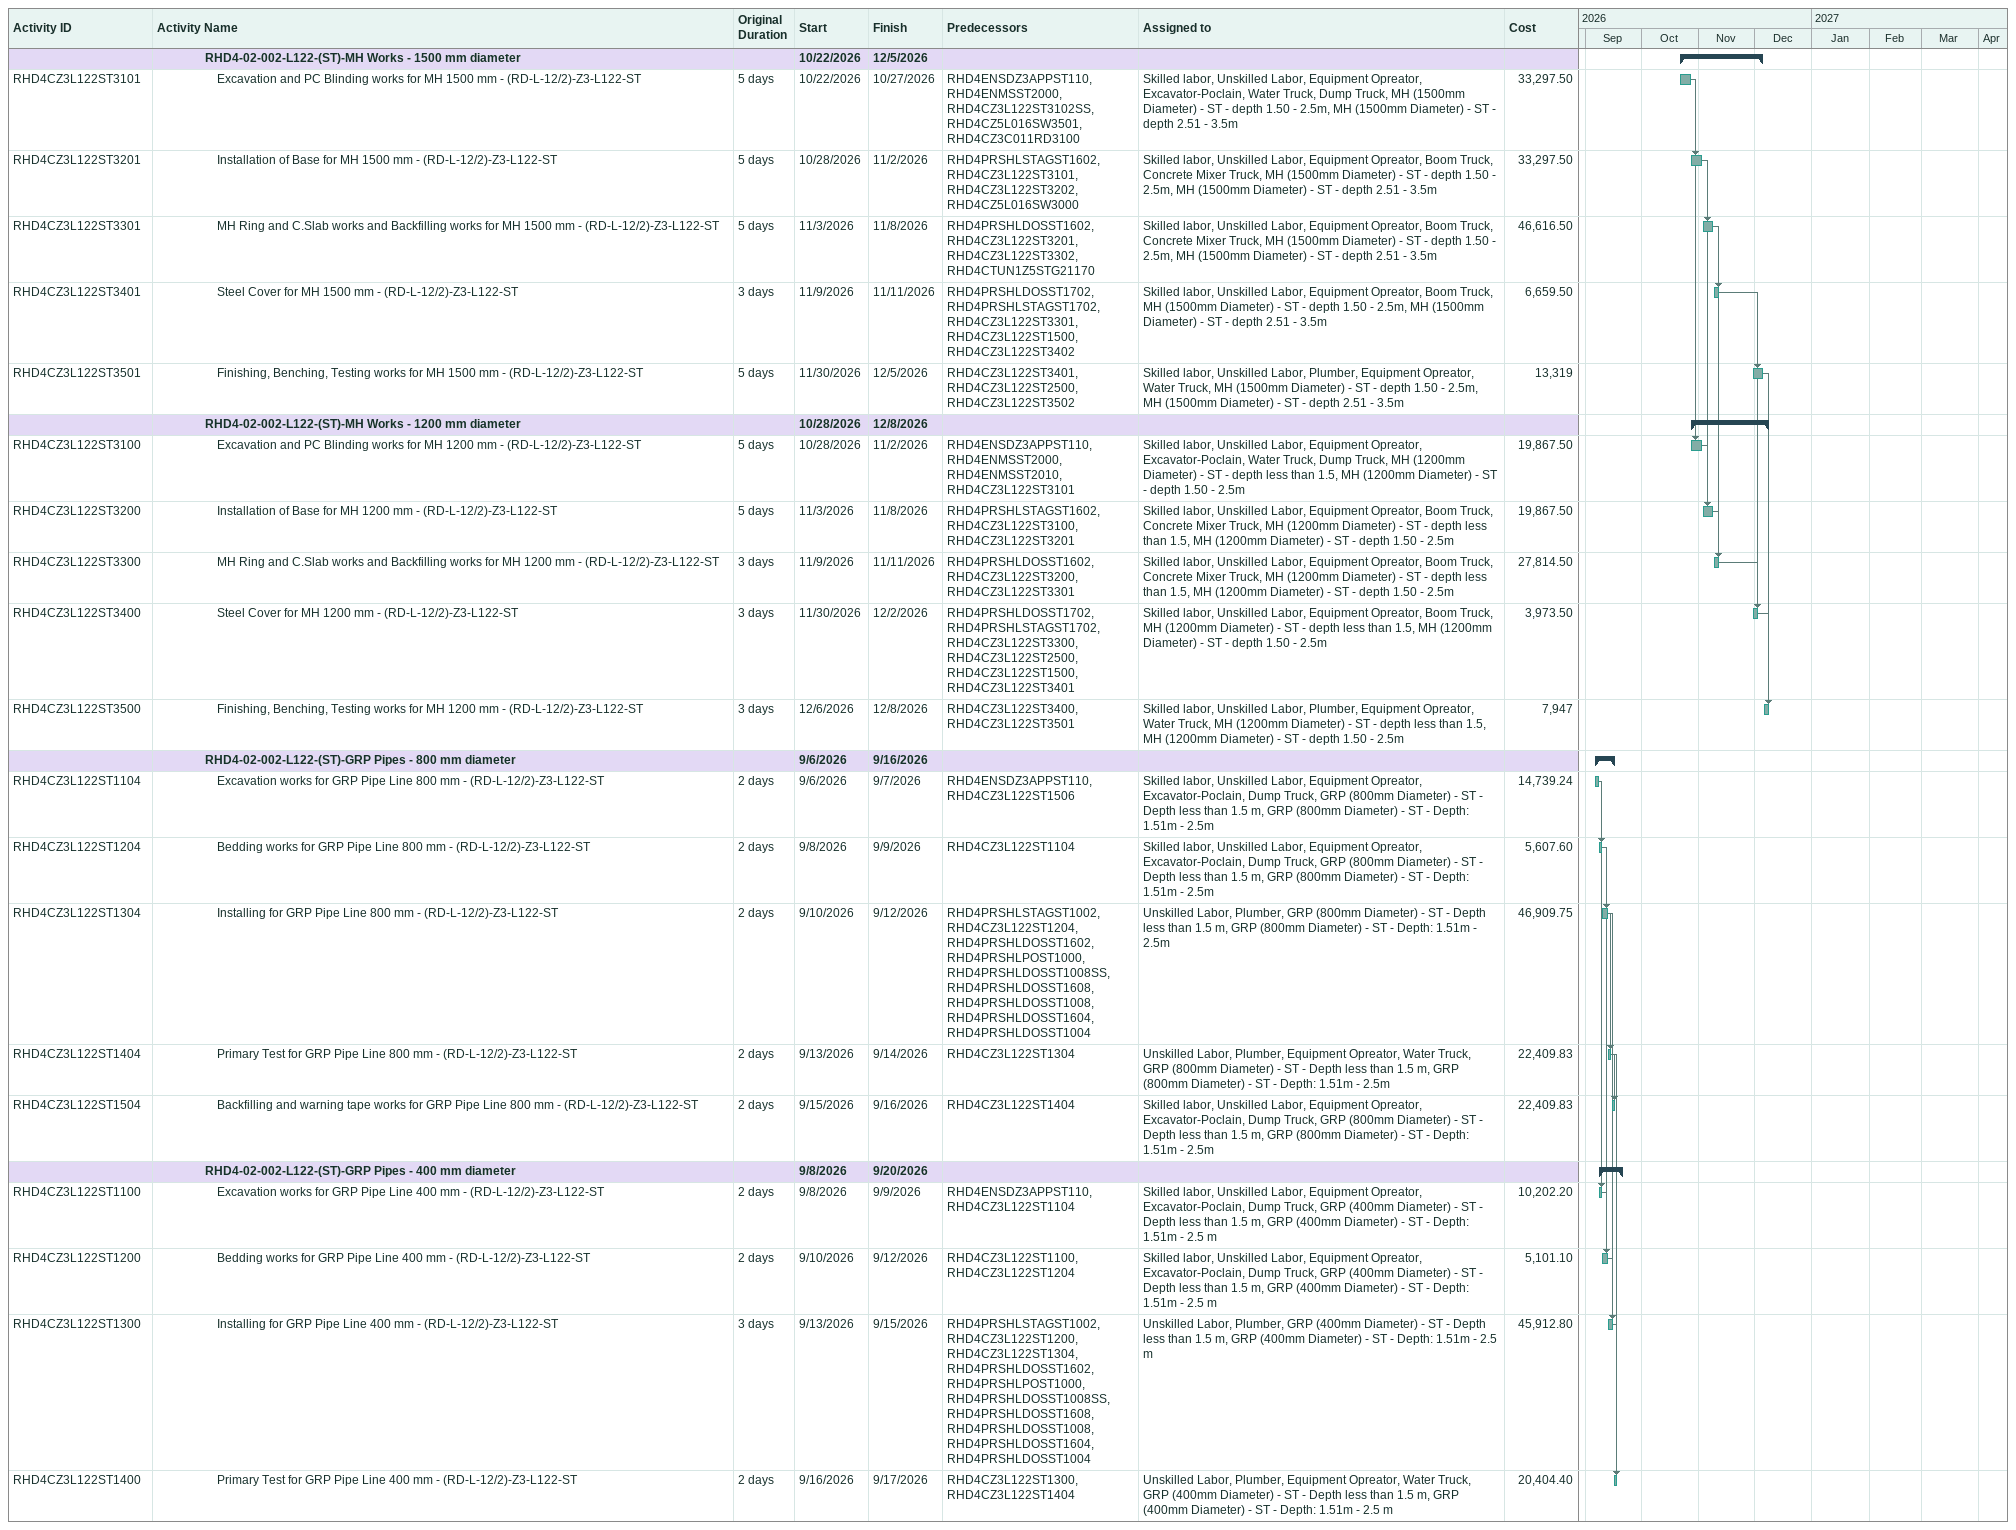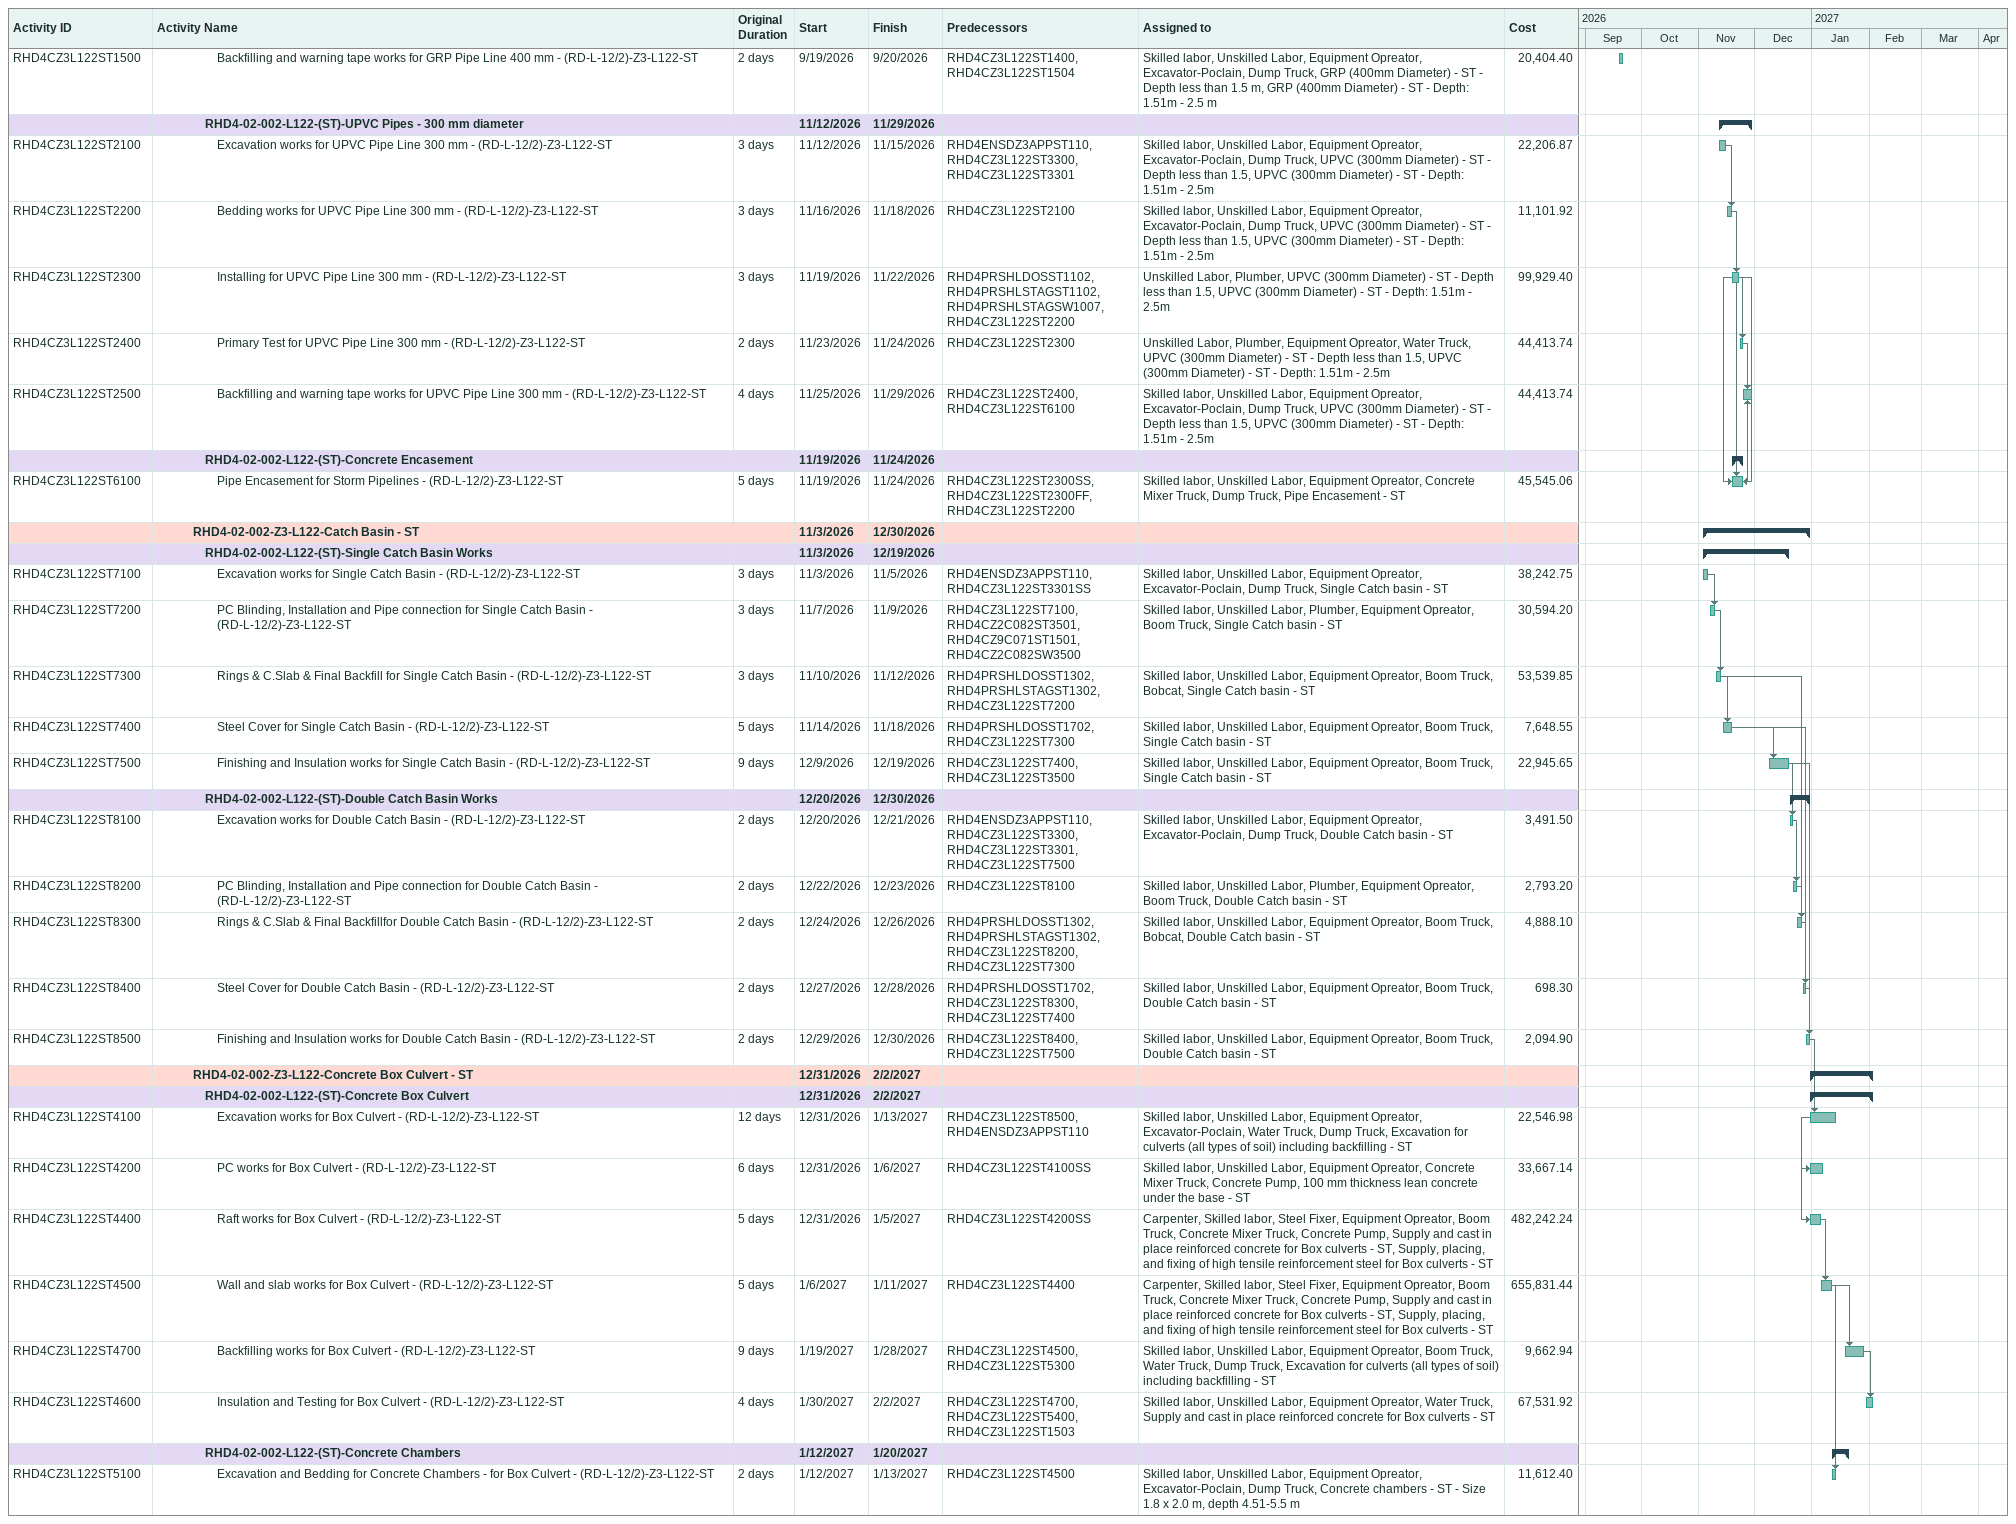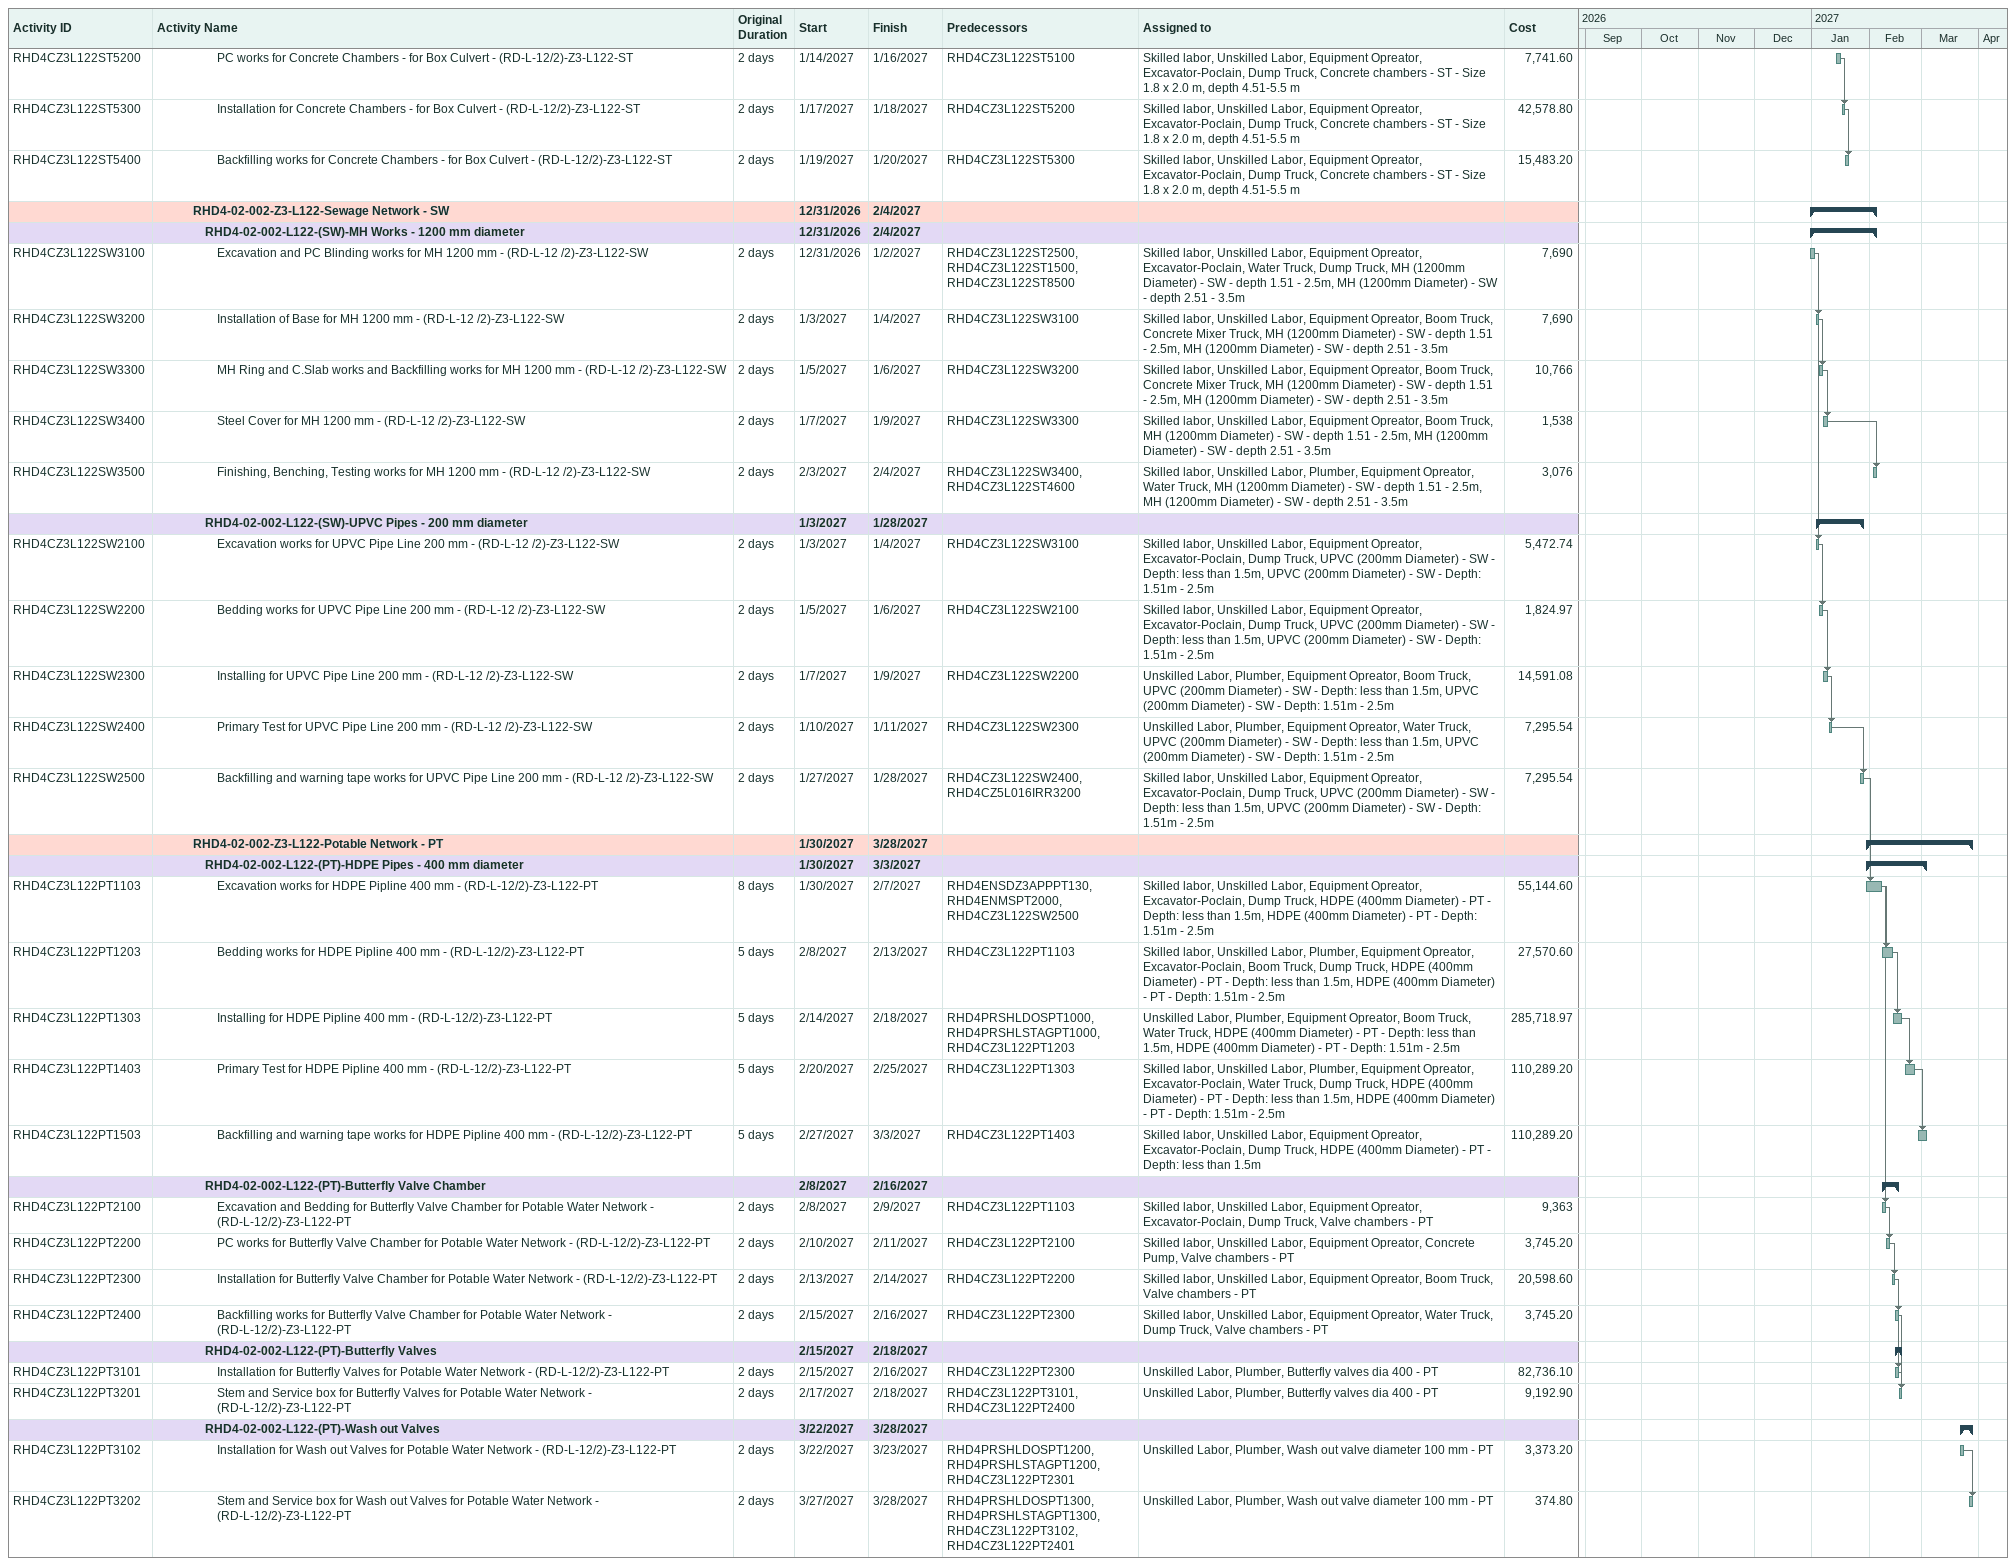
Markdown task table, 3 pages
| ID | Level | Task | Original duration | Start | Finish | Predecessors | Resources | Cost |
|---|---|---|---|---|---|---|---|---|
|  | 5 | **RHD4-02-002-L122-(ST)-MH Works - 1500 mm diameter** |  | 2026-10-22 | 2026-12-05 |  |  |  |
| RHD4CZ3L122ST3101 | 6 | Excavation and PC Blinding works for MH 1500 mm - (RD-L-12/2)-Z3-L122-ST | 5d | 2026-10-22 | 2026-10-27 | RHD4ENSDZ3APPST110, RHD4ENMSST2000, RHD4CZ3L122ST3102SS, RHD4CZ5L016SW3501, RHD4CZ3C011RD3100 | Skilled labor, Unskilled Labor, Equipment Opreator, Excavator-Poclain, Water Truck, Dump Truck, MH (1500mm Diameter) - ST - depth 1.50 - 2.5m, MH (1500mm Diameter) - ST - depth 2.51 - 3.5m | 33297.50 |
| RHD4CZ3L122ST3201 | 6 | Installation of Base for MH 1500 mm - (RD-L-12/2)-Z3-L122-ST | 5d | 2026-10-28 | 2026-11-02 | RHD4PRSHLSTAGST1602, RHD4CZ3L122ST3101, RHD4CZ3L122ST3202, RHD4CZ5L016SW3000 | Skilled labor, Unskilled Labor, Equipment Opreator, Boom Truck, Concrete Mixer Truck, MH (1500mm Diameter) - ST - depth 1.50 - 2.5m, MH (1500mm Diameter) - ST - depth 2.51 - 3.5m | 33297.50 |
| RHD4CZ3L122ST3301 | 6 | MH Ring and C.Slab works and Backfilling works for MH 1500 mm - (RD-L-12/2)-Z3-L122-ST | 5d | 2026-11-03 | 2026-11-08 | RHD4PRSHLDOSST1602, RHD4CZ3L122ST3201, RHD4CZ3L122ST3302, RHD4CTUN1Z5STG21170 | Skilled labor, Unskilled Labor, Equipment Opreator, Boom Truck, Concrete Mixer Truck, MH (1500mm Diameter) - ST - depth 1.50 - 2.5m, MH (1500mm Diameter) - ST - depth 2.51 - 3.5m | 46616.50 |
| RHD4CZ3L122ST3401 | 6 | Steel Cover for MH 1500 mm - (RD-L-12/2)-Z3-L122-ST | 3d | 2026-11-09 | 2026-11-11 | RHD4PRSHLDOSST1702, RHD4PRSHLSTAGST1702, RHD4CZ3L122ST3301, RHD4CZ3L122ST1500, RHD4CZ3L122ST3402 | Skilled labor, Unskilled Labor, Equipment Opreator, Boom Truck, MH (1500mm Diameter) - ST - depth 1.50 - 2.5m, MH (1500mm Diameter) - ST - depth 2.51 - 3.5m | 6659.50 |
| RHD4CZ3L122ST3501 | 6 | Finishing, Benching, Testing works for MH 1500 mm - (RD-L-12/2)-Z3-L122-ST | 5d | 2026-11-30 | 2026-12-05 | RHD4CZ3L122ST3401, RHD4CZ3L122ST2500, RHD4CZ3L122ST3502 | Skilled labor, Unskilled Labor, Plumber, Equipment Opreator, Water Truck, MH (1500mm Diameter) - ST - depth 1.50 - 2.5m, MH (1500mm Diameter) - ST - depth 2.51 - 3.5m | 13319 |
|  | 5 | **RHD4-02-002-L122-(ST)-MH Works - 1200 mm diameter** |  | 2026-10-28 | 2026-12-08 |  |  |  |
| RHD4CZ3L122ST3100 | 6 | Excavation and PC Blinding works for MH 1200 mm - (RD-L-12/2)-Z3-L122-ST | 5d | 2026-10-28 | 2026-11-02 | RHD4ENSDZ3APPST110, RHD4ENMSST2000, RHD4ENMSST2010, RHD4CZ3L122ST3101 | Skilled labor, Unskilled Labor, Equipment Opreator, Excavator-Poclain, Water Truck, Dump Truck, MH (1200mm Diameter) - ST - depth less than 1.5, MH (1200mm Diameter) - ST - depth 1.50 - 2.5m | 19867.50 |
| RHD4CZ3L122ST3200 | 6 | Installation of Base for MH 1200 mm - (RD-L-12/2)-Z3-L122-ST | 5d | 2026-11-03 | 2026-11-08 | RHD4PRSHLSTAGST1602, RHD4CZ3L122ST3100, RHD4CZ3L122ST3201 | Skilled labor, Unskilled Labor, Equipment Opreator, Boom Truck, Concrete Mixer Truck, MH (1200mm Diameter) - ST - depth less than 1.5, MH (1200mm Diameter) - ST - depth 1.50 - 2.5m | 19867.50 |
| RHD4CZ3L122ST3300 | 6 | MH Ring and C.Slab works and Backfilling works for MH 1200 mm - (RD-L-12/2)-Z3-L122-ST | 3d | 2026-11-09 | 2026-11-11 | RHD4PRSHLDOSST1602, RHD4CZ3L122ST3200, RHD4CZ3L122ST3301 | Skilled labor, Unskilled Labor, Equipment Opreator, Boom Truck, Concrete Mixer Truck, MH (1200mm Diameter) - ST - depth less than 1.5, MH (1200mm Diameter) - ST - depth 1.50 - 2.5m | 27814.50 |
| RHD4CZ3L122ST3400 | 6 | Steel Cover for MH 1200 mm - (RD-L-12/2)-Z3-L122-ST | 3d | 2026-11-30 | 2026-12-02 | RHD4PRSHLDOSST1702, RHD4PRSHLSTAGST1702, RHD4CZ3L122ST3300, RHD4CZ3L122ST2500, RHD4CZ3L122ST1500, RHD4CZ3L122ST3401 | Skilled labor, Unskilled Labor, Equipment Opreator, Boom Truck, MH (1200mm Diameter) - ST - depth less than 1.5, MH (1200mm Diameter) - ST - depth 1.50 - 2.5m | 3973.50 |
| RHD4CZ3L122ST3500 | 6 | Finishing, Benching, Testing works for MH 1200 mm - (RD-L-12/2)-Z3-L122-ST | 3d | 2026-12-06 | 2026-12-08 | RHD4CZ3L122ST3400, RHD4CZ3L122ST3501 | Skilled labor, Unskilled Labor, Plumber, Equipment Opreator, Water Truck, MH (1200mm Diameter) - ST - depth less than 1.5, MH (1200mm Diameter) - ST - depth 1.50 - 2.5m | 7947 |
|  | 5 | **RHD4-02-002-L122-(ST)-GRP Pipes - 800 mm diameter** |  | 2026-09-06 | 2026-09-16 |  |  |  |
| RHD4CZ3L122ST1104 | 6 | Excavation works for GRP Pipe Line 800 mm - (RD-L-12/2)-Z3-L122-ST | 2d | 2026-09-06 | 2026-09-07 | RHD4ENSDZ3APPST110, RHD4CZ3L122ST1506 | Skilled labor, Unskilled Labor, Equipment Opreator, Excavator-Poclain, Dump Truck, GRP (800mm Diameter) - ST - Depth less than 1.5 m, GRP (800mm Diameter) - ST - Depth: 1.51m - 2.5m | 14739.24 |
| RHD4CZ3L122ST1204 | 6 | Bedding works for GRP Pipe Line 800 mm - (RD-L-12/2)-Z3-L122-ST | 2d | 2026-09-08 | 2026-09-09 | RHD4CZ3L122ST1104 | Skilled labor, Unskilled Labor, Equipment Opreator, Excavator-Poclain, Dump Truck, GRP (800mm Diameter) - ST - Depth less than 1.5 m, GRP (800mm Diameter) - ST - Depth: 1.51m - 2.5m | 5607.60 |
| RHD4CZ3L122ST1304 | 6 | Installing for GRP Pipe Line 800 mm - (RD-L-12/2)-Z3-L122-ST | 2d | 2026-09-10 | 2026-09-12 | RHD4PRSHLSTAGST1002, RHD4CZ3L122ST1204, RHD4PRSHLDOSST1602, RHD4PRSHLPOST1000, RHD4PRSHLDOSST1008SS, RHD4PRSHLDOSST1608, RHD4PRSHLDOSST1008, RHD4PRSHLDOSST1604, RHD4PRSHLDOSST1004 | Unskilled Labor, Plumber, GRP (800mm Diameter) - ST - Depth less than 1.5 m, GRP (800mm Diameter) - ST - Depth: 1.51m - 2.5m | 46909.75 |
| RHD4CZ3L122ST1404 | 6 | Primary Test for GRP Pipe Line 800 mm - (RD-L-12/2)-Z3-L122-ST | 2d | 2026-09-13 | 2026-09-14 | RHD4CZ3L122ST1304 | Unskilled Labor, Plumber, Equipment Opreator, Water Truck, GRP (800mm Diameter) - ST - Depth less than 1.5 m, GRP (800mm Diameter) - ST - Depth: 1.51m - 2.5m | 22409.83 |
| RHD4CZ3L122ST1504 | 6 | Backfilling and warning tape works for GRP Pipe Line 800 mm - (RD-L-12/2)-Z3-L122-ST | 2d | 2026-09-15 | 2026-09-16 | RHD4CZ3L122ST1404 | Skilled labor, Unskilled Labor, Equipment Opreator, Excavator-Poclain, Dump Truck, GRP (800mm Diameter) - ST - Depth less than 1.5 m, GRP (800mm Diameter) - ST - Depth: 1.51m - 2.5m | 22409.83 |
|  | 5 | **RHD4-02-002-L122-(ST)-GRP Pipes - 400 mm diameter** |  | 2026-09-08 | 2026-09-20 |  |  |  |
| RHD4CZ3L122ST1100 | 6 | Excavation works for GRP Pipe Line 400 mm - (RD-L-12/2)-Z3-L122-ST | 2d | 2026-09-08 | 2026-09-09 | RHD4ENSDZ3APPST110, RHD4CZ3L122ST1104 | Skilled labor, Unskilled Labor, Equipment Opreator, Excavator-Poclain, Dump Truck, GRP (400mm Diameter) - ST - Depth less than 1.5 m, GRP (400mm Diameter) - ST - Depth: 1.51m - 2.5 m | 10202.20 |
| RHD4CZ3L122ST1200 | 6 | Bedding works for GRP Pipe Line 400 mm - (RD-L-12/2)-Z3-L122-ST | 2d | 2026-09-10 | 2026-09-12 | RHD4CZ3L122ST1100, RHD4CZ3L122ST1204 | Skilled labor, Unskilled Labor, Equipment Opreator, Excavator-Poclain, Dump Truck, GRP (400mm Diameter) - ST - Depth less than 1.5 m, GRP (400mm Diameter) - ST - Depth: 1.51m - 2.5 m | 5101.10 |
| RHD4CZ3L122ST1300 | 6 | Installing for GRP Pipe Line 400 mm - (RD-L-12/2)-Z3-L122-ST | 3d | 2026-09-13 | 2026-09-15 | RHD4PRSHLSTAGST1002, RHD4CZ3L122ST1200, RHD4CZ3L122ST1304, RHD4PRSHLDOSST1602, RHD4PRSHLPOST1000, RHD4PRSHLDOSST1008SS, RHD4PRSHLDOSST1608, RHD4PRSHLDOSST1008, RHD4PRSHLDOSST1604, RHD4PRSHLDOSST1004 | Unskilled Labor, Plumber, GRP (400mm Diameter) - ST - Depth less than 1.5 m, GRP (400mm Diameter) - ST - Depth: 1.51m - 2.5 m | 45912.80 |
| RHD4CZ3L122ST1400 | 6 | Primary Test for GRP Pipe Line 400 mm - (RD-L-12/2)-Z3-L122-ST | 2d | 2026-09-16 | 2026-09-17 | RHD4CZ3L122ST1300, RHD4CZ3L122ST1404 | Unskilled Labor, Plumber, Equipment Opreator, Water Truck, GRP (400mm Diameter) - ST - Depth less than 1.5 m, GRP (400mm Diameter) - ST - Depth: 1.51m - 2.5 m | 20404.40 |
| RHD4CZ3L122ST1500 | 6 | Backfilling and warning tape works for GRP Pipe Line 400 mm - (RD-L-12/2)-Z3-L122-ST | 2d | 2026-09-19 | 2026-09-20 | RHD4CZ3L122ST1400, RHD4CZ3L122ST1504 | Skilled labor, Unskilled Labor, Equipment Opreator, Excavator-Poclain, Dump Truck, GRP (400mm Diameter) - ST - Depth less than 1.5 m, GRP (400mm Diameter) - ST - Depth: 1.51m - 2.5 m | 20404.40 |
|  | 5 | **RHD4-02-002-L122-(ST)-UPVC Pipes - 300 mm diameter** |  | 2026-11-12 | 2026-11-29 |  |  |  |
| RHD4CZ3L122ST2100 | 6 | Excavation works for UPVC Pipe Line 300 mm - (RD-L-12/2)-Z3-L122-ST | 3d | 2026-11-12 | 2026-11-15 | RHD4ENSDZ3APPST110, RHD4CZ3L122ST3300, RHD4CZ3L122ST3301 | Skilled labor, Unskilled Labor, Equipment Opreator, Excavator-Poclain, Dump Truck, UPVC (300mm Diameter) - ST - Depth less than 1.5, UPVC (300mm Diameter) - ST - Depth: 1.51m - 2.5m | 22206.87 |
| RHD4CZ3L122ST2200 | 6 | Bedding works for UPVC Pipe Line 300 mm - (RD-L-12/2)-Z3-L122-ST | 3d | 2026-11-16 | 2026-11-18 | RHD4CZ3L122ST2100 | Skilled labor, Unskilled Labor, Equipment Opreator, Excavator-Poclain, Dump Truck, UPVC (300mm Diameter) - ST - Depth less than 1.5, UPVC (300mm Diameter) - ST - Depth: 1.51m - 2.5m | 11101.92 |
| RHD4CZ3L122ST2300 | 6 | Installing for UPVC Pipe Line 300 mm - (RD-L-12/2)-Z3-L122-ST | 3d | 2026-11-19 | 2026-11-22 | RHD4PRSHLDOSST1102, RHD4PRSHLSTAGST1102, RHD4PRSHLSTAGSW1007, RHD4CZ3L122ST2200 | Unskilled Labor, Plumber, UPVC (300mm Diameter) - ST - Depth less than 1.5, UPVC (300mm Diameter) - ST - Depth: 1.51m - 2.5m | 99929.40 |
| RHD4CZ3L122ST2400 | 6 | Primary Test for UPVC Pipe Line 300 mm - (RD-L-12/2)-Z3-L122-ST | 2d | 2026-11-23 | 2026-11-24 | RHD4CZ3L122ST2300 | Unskilled Labor, Plumber, Equipment Opreator, Water Truck, UPVC (300mm Diameter) - ST - Depth less than 1.5, UPVC (300mm Diameter) - ST - Depth: 1.51m - 2.5m | 44413.74 |
| RHD4CZ3L122ST2500 | 6 | Backfilling and warning tape works for UPVC Pipe Line 300 mm - (RD-L-12/2)-Z3-L122-ST | 4d | 2026-11-25 | 2026-11-29 | RHD4CZ3L122ST2400, RHD4CZ3L122ST6100 | Skilled labor, Unskilled Labor, Equipment Opreator, Excavator-Poclain, Dump Truck, UPVC (300mm Diameter) - ST - Depth less than 1.5, UPVC (300mm Diameter) - ST - Depth: 1.51m - 2.5m | 44413.74 |
|  | 5 | **RHD4-02-002-L122-(ST)-Concrete Encasement** |  | 2026-11-19 | 2026-11-24 |  |  |  |
| RHD4CZ3L122ST6100 | 6 | Pipe Encasement for Storm Pipelines - (RD-L-12/2)-Z3-L122-ST | 5d | 2026-11-19 | 2026-11-24 | RHD4CZ3L122ST2300SS, RHD4CZ3L122ST2300FF, RHD4CZ3L122ST2200 | Skilled labor, Unskilled Labor, Equipment Opreator, Concrete Mixer Truck, Dump Truck, Pipe Encasement - ST | 45545.06 |
|  | 4 | **RHD4-02-002-Z3-L122-Catch Basin - ST** |  | 2026-11-03 | 2026-12-30 |  |  |  |
|  | 5 | **RHD4-02-002-L122-(ST)-Single Catch Basin Works** |  | 2026-11-03 | 2026-12-19 |  |  |  |
| RHD4CZ3L122ST7100 | 6 | Excavation works for Single Catch Basin - (RD-L-12/2)-Z3-L122-ST | 3d | 2026-11-03 | 2026-11-05 | RHD4ENSDZ3APPST110, RHD4CZ3L122ST3301SS | Skilled labor, Unskilled Labor, Equipment Opreator, Excavator-Poclain, Dump Truck, Single Catch basin - ST | 38242.75 |
| RHD4CZ3L122ST7200 | 6 | PC Blinding, Installation and Pipe connection for Single Catch Basin - (RD-L-12/2)-Z3-L122-ST | 3d | 2026-11-07 | 2026-11-09 | RHD4CZ3L122ST7100, RHD4CZ2C082ST3501, RHD4CZ9C071ST1501, RHD4CZ2C082SW3500 | Skilled labor, Unskilled Labor, Plumber, Equipment Opreator, Boom Truck, Single Catch basin - ST | 30594.20 |
| RHD4CZ3L122ST7300 | 6 | Rings & C.Slab & Final Backfill for Single Catch Basin - (RD-L-12/2)-Z3-L122-ST | 3d | 2026-11-10 | 2026-11-12 | RHD4PRSHLDOSST1302, RHD4PRSHLSTAGST1302, RHD4CZ3L122ST7200 | Skilled labor, Unskilled Labor, Equipment Opreator, Boom Truck, Bobcat, Single Catch basin - ST | 53539.85 |
| RHD4CZ3L122ST7400 | 6 | Steel Cover for Single Catch Basin - (RD-L-12/2)-Z3-L122-ST | 5d | 2026-11-14 | 2026-11-18 | RHD4PRSHLDOSST1702, RHD4CZ3L122ST7300 | Skilled labor, Unskilled Labor, Equipment Opreator, Boom Truck, Single Catch basin - ST | 7648.55 |
| RHD4CZ3L122ST7500 | 6 | Finishing and Insulation works for Single Catch Basin - (RD-L-12/2)-Z3-L122-ST | 9d | 2026-12-09 | 2026-12-19 | RHD4CZ3L122ST7400, RHD4CZ3L122ST3500 | Skilled labor, Unskilled Labor, Equipment Opreator, Boom Truck, Single Catch basin - ST | 22945.65 |
|  | 5 | **RHD4-02-002-L122-(ST)-Double Catch Basin Works** |  | 2026-12-20 | 2026-12-30 |  |  |  |
| RHD4CZ3L122ST8100 | 6 | Excavation works for Double Catch Basin - (RD-L-12/2)-Z3-L122-ST | 2d | 2026-12-20 | 2026-12-21 | RHD4ENSDZ3APPST110, RHD4CZ3L122ST3300, RHD4CZ3L122ST3301, RHD4CZ3L122ST7500 | Skilled labor, Unskilled Labor, Equipment Opreator, Excavator-Poclain, Dump Truck, Double Catch basin - ST | 3491.50 |
| RHD4CZ3L122ST8200 | 6 | PC Blinding, Installation and Pipe connection for Double Catch Basin - (RD-L-12/2)-Z3-L122-ST | 2d | 2026-12-22 | 2026-12-23 | RHD4CZ3L122ST8100 | Skilled labor, Unskilled Labor, Plumber, Equipment Opreator, Boom Truck, Double Catch basin - ST | 2793.20 |
| RHD4CZ3L122ST8300 | 6 | Rings & C.Slab & Final Backfillfor Double Catch Basin - (RD-L-12/2)-Z3-L122-ST | 2d | 2026-12-24 | 2026-12-26 | RHD4PRSHLDOSST1302, RHD4PRSHLSTAGST1302, RHD4CZ3L122ST8200, RHD4CZ3L122ST7300 | Skilled labor, Unskilled Labor, Equipment Opreator, Boom Truck, Bobcat, Double Catch basin - ST | 4888.10 |
| RHD4CZ3L122ST8400 | 6 | Steel Cover for Double Catch Basin - (RD-L-12/2)-Z3-L122-ST | 2d | 2026-12-27 | 2026-12-28 | RHD4PRSHLDOSST1702, RHD4CZ3L122ST8300, RHD4CZ3L122ST7400 | Skilled labor, Unskilled Labor, Equipment Opreator, Boom Truck, Double Catch basin - ST | 698.30 |
| RHD4CZ3L122ST8500 | 6 | Finishing and Insulation works for Double Catch Basin - (RD-L-12/2)-Z3-L122-ST | 2d | 2026-12-29 | 2026-12-30 | RHD4CZ3L122ST8400, RHD4CZ3L122ST7500 | Skilled labor, Unskilled Labor, Equipment Opreator, Boom Truck, Double Catch basin - ST | 2094.90 |
|  | 4 | **RHD4-02-002-Z3-L122-Concrete Box Culvert - ST** |  | 2026-12-31 | 2027-02-02 |  |  |  |
|  | 5 | **RHD4-02-002-L122-(ST)-Concrete Box Culvert** |  | 2026-12-31 | 2027-02-02 |  |  |  |
| RHD4CZ3L122ST4100 | 6 | Excavation works for Box Culvert - (RD-L-12/2)-Z3-L122-ST | 12d | 2026-12-31 | 2027-01-13 | RHD4CZ3L122ST8500, RHD4ENSDZ3APPST110 | Skilled labor, Unskilled Labor, Equipment Opreator, Excavator-Poclain, Water Truck, Dump Truck, Excavation for culverts (all types of soil) including backfilling - ST | 22546.98 |
| RHD4CZ3L122ST4200 | 6 | PC works for Box Culvert - (RD-L-12/2)-Z3-L122-ST | 6d | 2026-12-31 | 2027-01-06 | RHD4CZ3L122ST4100SS | Skilled labor, Unskilled Labor, Equipment Opreator, Concrete Mixer Truck, Concrete Pump, 100 mm thickness lean concrete under the base - ST | 33667.14 |
| RHD4CZ3L122ST4400 | 6 | Raft works for Box Culvert - (RD-L-12/2)-Z3-L122-ST | 5d | 2026-12-31 | 2027-01-05 | RHD4CZ3L122ST4200SS | Carpenter, Skilled labor, Steel Fixer, Equipment Opreator, Boom Truck, Concrete Mixer Truck, Concrete Pump, Supply and cast in place reinforced concrete for Box culverts - ST, Supply, placing, and fixing of high tensile reinforcement steel for Box culverts - ST | 482242.24 |
| RHD4CZ3L122ST4500 | 6 | Wall and slab works for Box Culvert - (RD-L-12/2)-Z3-L122-ST | 5d | 2027-01-06 | 2027-01-11 | RHD4CZ3L122ST4400 | Carpenter, Skilled labor, Steel Fixer, Equipment Opreator, Boom Truck, Concrete Mixer Truck, Concrete Pump, Supply and cast in place reinforced concrete for Box culverts - ST, Supply, placing, and fixing of high tensile reinforcement steel for Box culverts - ST | 655831.44 |
| RHD4CZ3L122ST4700 | 6 | Backfilling works for Box Culvert - (RD-L-12/2)-Z3-L122-ST | 9d | 2027-01-19 | 2027-01-28 | RHD4CZ3L122ST4500, RHD4CZ3L122ST5300 | Skilled labor, Unskilled Labor, Equipment Opreator, Boom Truck, Water Truck, Dump Truck, Excavation for culverts (all types of soil) including backfilling - ST | 9662.94 |
| RHD4CZ3L122ST4600 | 6 | Insulation and Testing for Box Culvert - (RD-L-12/2)-Z3-L122-ST | 4d | 2027-01-30 | 2027-02-02 | RHD4CZ3L122ST4700, RHD4CZ3L122ST5400, RHD4CZ3L122ST1503 | Skilled labor, Unskilled Labor, Equipment Opreator, Water Truck, Supply and cast in place reinforced concrete for Box culverts - ST | 67531.92 |
|  | 5 | **RHD4-02-002-L122-(ST)-Concrete Chambers** |  | 2027-01-12 | 2027-01-20 |  |  |  |
| RHD4CZ3L122ST5100 | 6 | Excavation and Bedding for Concrete Chambers - for Box Culvert - (RD-L-12/2)-Z3-L122-ST | 2d | 2027-01-12 | 2027-01-13 | RHD4CZ3L122ST4500 | Skilled labor, Unskilled Labor, Equipment Opreator, Excavator-Poclain, Dump Truck, Concrete chambers - ST - Size 1.8 x 2.0 m, depth 4.51-5.5 m | 11612.40 |
| RHD4CZ3L122ST5200 | 6 | PC works for Concrete Chambers - for Box Culvert - (RD-L-12/2)-Z3-L122-ST | 2d | 2027-01-14 | 2027-01-16 | RHD4CZ3L122ST5100 | Skilled labor, Unskilled Labor, Equipment Opreator, Excavator-Poclain, Dump Truck, Concrete chambers - ST - Size 1.8 x 2.0 m, depth 4.51-5.5 m | 7741.60 |
| RHD4CZ3L122ST5300 | 6 | Installation for Concrete Chambers - for Box Culvert - (RD-L-12/2)-Z3-L122-ST | 2d | 2027-01-17 | 2027-01-18 | RHD4CZ3L122ST5200 | Skilled labor, Unskilled Labor, Equipment Opreator, Excavator-Poclain, Dump Truck, Concrete chambers - ST - Size 1.8 x 2.0 m, depth 4.51-5.5 m | 42578.80 |
| RHD4CZ3L122ST5400 | 6 | Backfilling works for Concrete Chambers - for Box Culvert - (RD-L-12/2)-Z3-L122-ST | 2d | 2027-01-19 | 2027-01-20 | RHD4CZ3L122ST5300 | Skilled labor, Unskilled Labor, Equipment Opreator, Excavator-Poclain, Dump Truck, Concrete chambers - ST - Size 1.8 x 2.0 m, depth 4.51-5.5 m | 15483.20 |
|  | 4 | **RHD4-02-002-Z3-L122-Sewage Network - SW** |  | 2026-12-31 | 2027-02-04 |  |  |  |
|  | 5 | **RHD4-02-002-L122-(SW)-MH Works - 1200 mm diameter** |  | 2026-12-31 | 2027-02-04 |  |  |  |
| RHD4CZ3L122SW3100 | 6 | Excavation and PC Blinding works for MH 1200 mm - (RD-L-12 /2)-Z3-L122-SW | 2d | 2026-12-31 | 2027-01-02 | RHD4CZ3L122ST2500, RHD4CZ3L122ST1500, RHD4CZ3L122ST8500 | Skilled labor, Unskilled Labor, Equipment Opreator, Excavator-Poclain, Water Truck, Dump Truck, MH (1200mm Diameter) - SW - depth 1.51 - 2.5m, MH (1200mm Diameter) - SW - depth 2.51 - 3.5m | 7690 |
| RHD4CZ3L122SW3200 | 6 | Installation of Base for MH 1200 mm - (RD-L-12 /2)-Z3-L122-SW | 2d | 2027-01-03 | 2027-01-04 | RHD4CZ3L122SW3100 | Skilled labor, Unskilled Labor, Equipment Opreator, Boom Truck, Concrete Mixer Truck, MH (1200mm Diameter) - SW - depth 1.51 - 2.5m, MH (1200mm Diameter) - SW - depth 2.51 - 3.5m | 7690 |
| RHD4CZ3L122SW3300 | 6 | MH Ring and C.Slab works and Backfilling works for MH 1200 mm - (RD-L-12 /2)-Z3-L122-SW | 2d | 2027-01-05 | 2027-01-06 | RHD4CZ3L122SW3200 | Skilled labor, Unskilled Labor, Equipment Opreator, Boom Truck, Concrete Mixer Truck, MH (1200mm Diameter) - SW - depth 1.51 - 2.5m, MH (1200mm Diameter) - SW - depth 2.51 - 3.5m | 10766 |
| RHD4CZ3L122SW3400 | 6 | Steel Cover for MH 1200 mm - (RD-L-12 /2)-Z3-L122-SW | 2d | 2027-01-07 | 2027-01-09 | RHD4CZ3L122SW3300 | Skilled labor, Unskilled Labor, Equipment Opreator, Boom Truck, MH (1200mm Diameter) - SW - depth 1.51 - 2.5m, MH (1200mm Diameter) - SW - depth 2.51 - 3.5m | 1538 |
| RHD4CZ3L122SW3500 | 6 | Finishing, Benching, Testing works for MH 1200 mm - (RD-L-12 /2)-Z3-L122-SW | 2d | 2027-02-03 | 2027-02-04 | RHD4CZ3L122SW3400, RHD4CZ3L122ST4600 | Skilled labor, Unskilled Labor, Plumber, Equipment Opreator, Water Truck, MH (1200mm Diameter) - SW - depth 1.51 - 2.5m, MH (1200mm Diameter) - SW - depth 2.51 - 3.5m | 3076 |
|  | 5 | **RHD4-02-002-L122-(SW)-UPVC Pipes - 200 mm diameter** |  | 2027-01-03 | 2027-01-28 |  |  |  |
| RHD4CZ3L122SW2100 | 6 | Excavation works for UPVC Pipe Line 200 mm - (RD-L-12 /2)-Z3-L122-SW | 2d | 2027-01-03 | 2027-01-04 | RHD4CZ3L122SW3100 | Skilled labor, Unskilled Labor, Equipment Opreator, Excavator-Poclain, Dump Truck, UPVC (200mm Diameter) - SW - Depth: less than 1.5m, UPVC (200mm Diameter) - SW - Depth: 1.51m - 2.5m | 5472.74 |
| RHD4CZ3L122SW2200 | 6 | Bedding works for UPVC Pipe Line 200 mm - (RD-L-12 /2)-Z3-L122-SW | 2d | 2027-01-05 | 2027-01-06 | RHD4CZ3L122SW2100 | Skilled labor, Unskilled Labor, Equipment Opreator, Excavator-Poclain, Dump Truck, UPVC (200mm Diameter) - SW - Depth: less than 1.5m, UPVC (200mm Diameter) - SW - Depth: 1.51m - 2.5m | 1824.97 |
| RHD4CZ3L122SW2300 | 6 | Installing for UPVC Pipe Line 200 mm - (RD-L-12 /2)-Z3-L122-SW | 2d | 2027-01-07 | 2027-01-09 | RHD4CZ3L122SW2200 | Unskilled Labor, Plumber, Equipment Opreator, Boom Truck, UPVC (200mm Diameter) - SW - Depth: less than 1.5m, UPVC (200mm Diameter) - SW - Depth: 1.51m - 2.5m | 14591.08 |
| RHD4CZ3L122SW2400 | 6 | Primary Test for UPVC Pipe Line 200 mm - (RD-L-12 /2)-Z3-L122-SW | 2d | 2027-01-10 | 2027-01-11 | RHD4CZ3L122SW2300 | Unskilled Labor, Plumber, Equipment Opreator, Water Truck, UPVC (200mm Diameter) - SW - Depth: less than 1.5m, UPVC (200mm Diameter) - SW - Depth: 1.51m - 2.5m | 7295.54 |
| RHD4CZ3L122SW2500 | 6 | Backfilling and warning tape works for UPVC Pipe Line 200 mm - (RD-L-12 /2)-Z3-L122-SW | 2d | 2027-01-27 | 2027-01-28 | RHD4CZ3L122SW2400, RHD4CZ5L016IRR3200 | Skilled labor, Unskilled Labor, Equipment Opreator, Excavator-Poclain, Dump Truck, UPVC (200mm Diameter) - SW - Depth: less than 1.5m, UPVC (200mm Diameter) - SW - Depth: 1.51m - 2.5m | 7295.54 |
|  | 4 | **RHD4-02-002-Z3-L122-Potable Network - PT** |  | 2027-01-30 | 2027-03-28 |  |  |  |
|  | 5 | **RHD4-02-002-L122-(PT)-HDPE Pipes - 400 mm diameter** |  | 2027-01-30 | 2027-03-03 |  |  |  |
| RHD4CZ3L122PT1103 | 6 | Excavation works for HDPE Pipline 400 mm - (RD-L-12/2)-Z3-L122-PT | 8d | 2027-01-30 | 2027-02-07 | RHD4ENSDZ3APPPT130, RHD4ENMSPT2000, RHD4CZ3L122SW2500 | Skilled labor, Unskilled Labor, Equipment Opreator, Excavator-Poclain, Dump Truck, HDPE (400mm Diameter) - PT - Depth: less than 1.5m, HDPE (400mm Diameter) - PT - Depth: 1.51m - 2.5m | 55144.60 |
| RHD4CZ3L122PT1203 | 6 | Bedding works for HDPE Pipline 400 mm - (RD-L-12/2)-Z3-L122-PT | 5d | 2027-02-08 | 2027-02-13 | RHD4CZ3L122PT1103 | Skilled labor, Unskilled Labor, Plumber, Equipment Opreator, Excavator-Poclain, Boom Truck, Dump Truck, HDPE (400mm Diameter) - PT - Depth: less than 1.5m, HDPE (400mm Diameter) - PT - Depth: 1.51m - 2.5m | 27570.60 |
| RHD4CZ3L122PT1303 | 6 | Installing for HDPE Pipline 400 mm - (RD-L-12/2)-Z3-L122-PT | 5d | 2027-02-14 | 2027-02-18 | RHD4PRSHLDOSPT1000, RHD4PRSHLSTAGPT1000, RHD4CZ3L122PT1203 | Unskilled Labor, Plumber, Equipment Opreator, Boom Truck, Water Truck, HDPE (400mm Diameter) - PT - Depth: less than 1.5m, HDPE (400mm Diameter) - PT - Depth: 1.51m - 2.5m | 285718.97 |
| RHD4CZ3L122PT1403 | 6 | Primary Test for HDPE Pipline 400 mm - (RD-L-12/2)-Z3-L122-PT | 5d | 2027-02-20 | 2027-02-25 | RHD4CZ3L122PT1303 | Skilled labor, Unskilled Labor, Plumber, Equipment Opreator, Excavator-Poclain, Water Truck, Dump Truck, HDPE (400mm Diameter) - PT - Depth: less than 1.5m, HDPE (400mm Diameter) - PT - Depth: 1.51m - 2.5m | 110289.20 |
| RHD4CZ3L122PT1503 | 6 | Backfilling and warning tape works for HDPE Pipline 400 mm - (RD-L-12/2)-Z3-L122-PT | 5d | 2027-02-27 | 2027-03-03 | RHD4CZ3L122PT1403 | Skilled labor, Unskilled Labor, Equipment Opreator, Excavator-Poclain, Dump Truck, HDPE (400mm Diameter) - PT - Depth: less than 1.5m | 110289.20 |
|  | 5 | **RHD4-02-002-L122-(PT)-Butterfly Valve Chamber** |  | 2027-02-08 | 2027-02-16 |  |  |  |
| RHD4CZ3L122PT2100 | 6 | Excavation and Bedding for Butterfly Valve Chamber for Potable Water Network - (RD-L-12/2)-Z3-L122-PT | 2d | 2027-02-08 | 2027-02-09 | RHD4CZ3L122PT1103 | Skilled labor, Unskilled Labor, Equipment Opreator, Excavator-Poclain, Dump Truck, Valve chambers - PT | 9363 |
| RHD4CZ3L122PT2200 | 6 | PC works for Butterfly Valve Chamber for Potable Water Network - (RD-L-12/2)-Z3-L122-PT | 2d | 2027-02-10 | 2027-02-11 | RHD4CZ3L122PT2100 | Skilled labor, Unskilled Labor, Equipment Opreator, Concrete Pump, Valve chambers - PT | 3745.20 |
| RHD4CZ3L122PT2300 | 6 | Installation for Butterfly Valve Chamber for Potable Water Network - (RD-L-12/2)-Z3-L122-PT | 2d | 2027-02-13 | 2027-02-14 | RHD4CZ3L122PT2200 | Skilled labor, Unskilled Labor, Equipment Opreator, Boom Truck, Valve chambers - PT | 20598.60 |
| RHD4CZ3L122PT2400 | 6 | Backfilling works for Butterfly Valve Chamber for Potable Water Network - (RD-L-12/2)-Z3-L122-PT | 2d | 2027-02-15 | 2027-02-16 | RHD4CZ3L122PT2300 | Skilled labor, Unskilled Labor, Equipment Opreator, Water Truck, Dump Truck, Valve chambers - PT | 3745.20 |
|  | 5 | **RHD4-02-002-L122-(PT)-Butterfly Valves** |  | 2027-02-15 | 2027-02-18 |  |  |  |
| RHD4CZ3L122PT3101 | 6 | Installation for Butterfly Valves for Potable Water Network - (RD-L-12/2)-Z3-L122-PT | 2d | 2027-02-15 | 2027-02-16 | RHD4CZ3L122PT2300 | Unskilled Labor, Plumber, Butterfly valves dia 400 - PT | 82736.10 |
| RHD4CZ3L122PT3201 | 6 | Stem and Service box for Butterfly Valves for Potable Water Network - (RD-L-12/2)-Z3-L122-PT | 2d | 2027-02-17 | 2027-02-18 | RHD4CZ3L122PT3101, RHD4CZ3L122PT2400 | Unskilled Labor, Plumber, Butterfly valves dia 400 - PT | 9192.90 |
|  | 5 | **RHD4-02-002-L122-(PT)-Wash out Valves** |  | 2027-03-22 | 2027-03-28 |  |  |  |
| RHD4CZ3L122PT3102 | 6 | Installation for Wash out Valves for Potable Water Network - (RD-L-12/2)-Z3-L122-PT | 2d | 2027-03-22 | 2027-03-23 | RHD4PRSHLDOSPT1200, RHD4PRSHLSTAGPT1200, RHD4CZ3L122PT2301 | Unskilled Labor, Plumber, Wash out valve diameter 100 mm - PT | 3373.20 |
| RHD4CZ3L122PT3202 | 6 | Stem and Service box for Wash out Valves for Potable Water Network - (RD-L-12/2)-Z3-L122-PT | 2d | 2027-03-27 | 2027-03-28 | RHD4PRSHLDOSPT1300, RHD4PRSHLSTAGPT1300, RHD4CZ3L122PT3102, RHD4CZ3L122PT2401 | Unskilled Labor, Plumber, Wash out valve diameter 100 mm - PT | 374.80 |
